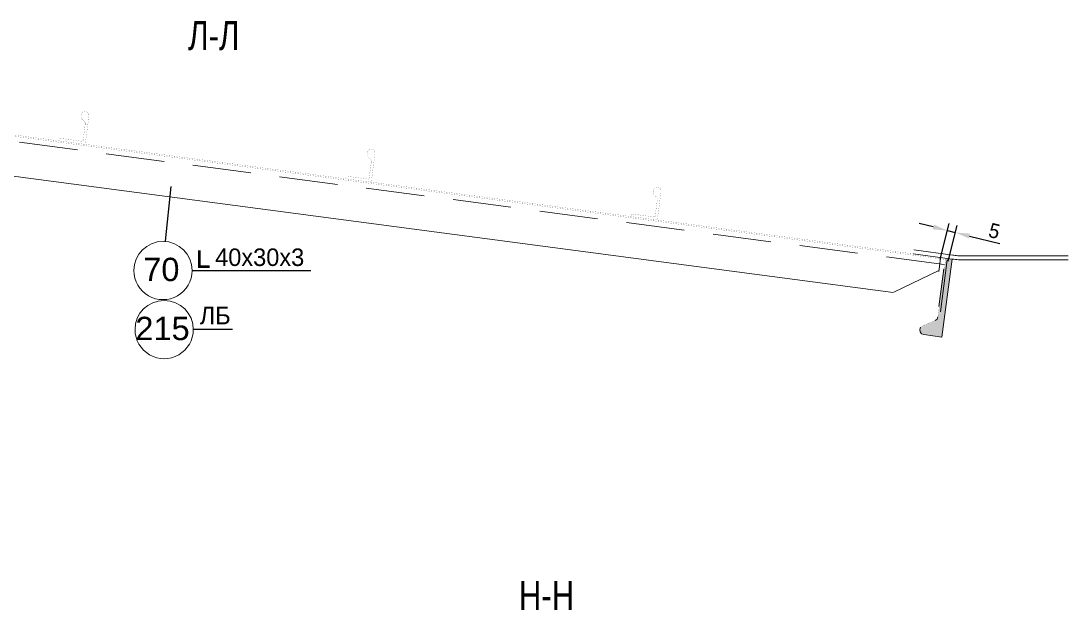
# Model space of a CAD drawing. Header units: millimetres. Extents: x 42007 to 66124, y -556 to 6894.
# Drawn here: x 46993 to 48790, y 781 to 1792 of the extents above; entities that cross this region are included whole.
import ezdxf
from ezdxf.enums import TextEntityAlignment as Align

# ---------------------------------------------------------------- set-up
doc = ezdxf.new("R2010")
doc.units = ezdxf.units.MM
doc.linetypes.add('K5LT32769', pattern=[0])
doc.linetypes.add('K5LT32782', pattern=[150, 100, -50])
doc.layers.get('Defpoints').update_dxf_attribs({"color": 250})
doc.layers.add('pen_7', color=1, linetype='Continuous')
doc.styles.add('style5', font='arial.ttf', dxfattribs={"height": 3})
doc.dimstyles.new('ISO-10', dxfattribs={"dimscale": 10, "dimtxt": 2.5, "dimasz": 2.5, "dimexe": 1.25, "dimexo": 0, "dimtad": 1, "dimdec": 0, "dimtxsty": 'Standard', "dimcen": 2.5, "dimclrd": 7, "dimclre": 7, "dimclrt": 6, "dimadec": 0, "dimazin": 0, "dimtfac": 1, "dimtdec": 0, "dimtmove": 0, "dimatfit": 3, "dimfxl": 1, "dimarcsym": 0})

# ---------------------------------------------------------------- blocks, each defined once
blk = doc.blocks.new('*D137')
at = {"color": 7, "lineweight": -2, "transparency": 16777216}
for p, q in [((48558.3, 1438.1), (48534.1, 1444.1)), ((48570.3, 1382.9), (48585.6, 1444.1)), ((48583.9, 1379.5), (48599.2, 1440.7)), ((48582.6, 1432), (48596.1, 1428.6)), ((48620.4, 1422.6), (48672.4, 1409.6))]:
    blk.add_line(p, q, dxfattribs=at)
at = {"color": 7, "transparency": 16777216}
for points in [[(48559.3, 1442.1), (48557.3, 1434), (48582.6, 1432)], [(48621.4, 1426.6), (48619.4, 1418.5), (48596.1, 1428.6)]]:
    blk.add_solid(points, dxfattribs=at)
at = {"layer": 'Defpoints', "color": 0, "transparency": 16777216}
for p in [(48596.1, 1428.6), (48570.3, 1382.9), (48583.9, 1379.5)]:
    blk.add_point(p, dxfattribs=at)
at = {"color": 6, "transparency": 16777216, "insert": (48663.1, 1431.2), "char_height": 25, "attachment_point": 5, "rotation": 345.9766}
blk.add_mtext('\\H25.0;\\W0.965;\\Q0;\\Q0;5\\H25.0;\\W0.965;\\Q0;', dxfattribs=at)

msp = doc.modelspace()

# ---------------------------------------------------------------- hatches: boundary and pattern name
msp.add_hatch(color=7).paths.add_polyline_path([(48590.81, 1383.123), (48579.644, 1384.6), (48566.295, 1283.686), (48564.732, 1279.921), (48561.492, 1277.441), (48539.861, 1268.51), (48536.622, 1266.031), (48535.059, 1262.266), (48535.589, 1258.224), (48538.072, 1254.988), (48541.842, 1253.425), (48573.106, 1249.289)])

# ---------------------------------------------------------------- linework, layer by layer
at = {"color": 7, "linetype": 'K5LT32782', "lineweight": 18}
for p, q in [((48577.029, 1373.516), (46086.371, 1703.126)), ((48567.794, 1361.743), (48570.664, 1383.798)), ((48567.997, 1301.735), (48576.684, 1366.293))]:
    msp.add_line(p, q, dxfattribs=at)
at = {"color": 7, "linetype": 'K5LT32769', "lineweight": 18}
for p, q in [((48489.757, 1325.591), (46136.742, 1636.861)), ((48523.812, 1391.986), (48590.812, 1383.123)), ((48524.697, 1398.678), (48591.697, 1389.815)), ((48601.666, 1388.673), (48789.532, 1388.673)), ((48582.249, 1381.986), (48570.446, 1292.763)), ((48573.106, 1249.289), (48590.81, 1383.123)), ((48601.666, 1381.923), (48789.532, 1381.923)), ((48567.794, 1363.432), (48490.817, 1326.243)), ((48564.732, 1279.921), (48561.492, 1277.441)), ((48566.295, 1283.686), (48564.732, 1279.921)), ((48536.622, 1266.031), (48535.059, 1262.266)), ((48535.059, 1262.266), (48535.589, 1258.224)), ((48535.589, 1258.224), (48538.072, 1254.988)), ((48538.072, 1254.988), (48541.842, 1253.425)), ((48541.842, 1253.425), (48573.106, 1249.289))]:
    msp.add_line(p, q, dxfattribs=at)
at = {"color": 0}
for p, q in [((47241.263, 1413.591), (47250.587, 1507.548)), ((47286.845, 1363.358), (47490.401, 1363.455)), ((47356.322, 1262.061), (47288.833, 1262.061))]:
    msp.add_line(p, q, dxfattribs=at)
at = {"color": 7, "linetype": 'K5LT32769', "const_width": 0.18}
for points in [[(46144.169, 1706.766), (48579.826, 1384.577)], [(46144.054, 1704.517), (48579.531, 1382.346)], [(47103.558, 1581.223), (47109.872, 1628.957), (47109.418, 1632.421), (47107.293, 1635.195), (47104.066, 1636.534), (47100.601, 1636.08), (47097.828, 1633.955), (47096.489, 1630.727), (47096.151, 1628.172), (47096.282, 1625.698), (47097.296, 1623.438), (47099.058, 1621.697), (47100.481, 1620.733), (47102.243, 1618.992), (47103.257, 1616.732), (47103.389, 1614.259), (47099.687, 1586.274), (47098.171, 1585.113), (47060.698, 1590.07), (47059.182, 1588.909), (47058.769, 1585.786), (47102.042, 1580.062), (47103.558, 1581.223)], [(47594.278, 1516.309), (47600.592, 1564.043), (47600.138, 1567.508), (47598.013, 1570.281), (47594.785, 1571.62), (47591.321, 1571.166), (47588.548, 1569.041), (47587.209, 1565.814), (47586.87, 1563.258), (47587.002, 1560.784), (47588.016, 1558.525), (47589.778, 1556.783), (47591.201, 1555.819), (47592.963, 1554.078), (47593.977, 1551.818), (47594.108, 1549.345), (47590.407, 1521.36), (47588.891, 1520.199), (47551.417, 1525.156), (47549.902, 1523.995), (47549.489, 1520.872), (47592.762, 1515.148), (47594.278, 1516.309)], [(48085.009, 1451.394), (48091.324, 1499.128), (48090.869, 1502.592), (48088.744, 1505.366), (48085.517, 1506.705), (48082.052, 1506.251), (48079.279, 1504.126), (48077.94, 1500.898), (48077.602, 1498.342), (48077.733, 1495.869), (48078.748, 1493.609), (48080.509, 1491.868), (48081.933, 1490.904), (48083.694, 1489.163), (48084.709, 1486.903), (48084.84, 1484.43), (48081.138, 1456.445), (48079.623, 1455.284), (48042.149, 1460.241), (48040.634, 1459.08), (48040.22, 1455.957), (48083.494, 1450.232), (48085.009, 1451.394)], [(48590.81, 1383.123), (48579.644, 1384.6), (48566.295, 1283.686), (48564.732, 1279.921), (48561.492, 1277.441), (48539.861, 1268.51), (48536.622, 1266.031), (48535.059, 1262.266), (48535.589, 1258.224), (48538.072, 1254.988), (48541.842, 1253.425), (48573.106, 1249.289), (48590.81, 1383.123)], [(48590.81, 1383.123), (48579.644, 1384.6), (48566.295, 1283.686)], [(48561.492, 1277.441), (48539.861, 1268.51), (48536.622, 1266.031)]]:
    msp.add_lwpolyline(points, dxfattribs=at)
at = {"color": 0, "const_width": 5}
msp.add_lwpolyline([(47299.12, 1398.251), (47299.12, 1369.931), (47316.831, 1369.931)], dxfattribs=at)
at = {"color": 7, "linetype": 'K5LT32769', "lineweight": 18}
for centre, radius, start, end in [((47236.845, 1363.358), 50, 0, 179.999977), ((48607.478, 1479.474), 91.038, 260.017881, 265.500463), ((48601.666, 1408.923), 20.25, 266.23291, 270), ((48602.105, 1435.594), 53.672, 257.854594, 269.532021), ((47236.845, 1363.358), 50, 179.999977, 0), ((47238.833, 1262.061), 50, 0, 179.999977), ((47238.833, 1262.061), 50, 179.999977, 0)]:
    msp.add_arc(centre, radius, start, end, dxfattribs=at)

# ---------------------------------------------------------------- texts
at = {"color": 7, "attachment_point": 1, "rotation": 359.99983, "style": 'style5'}
for s, insert, char_height in [('\\H3.5;\\W0.965;\\Q15;\\Q0;\\W0.765;\\H50.00;Л-Л', (47279.997, 1791.668), 3), ('\\H3.5;\\W0.965;\\Q15;\\Q0;\\W0.765;\\H50.00;Н-Н', (47847.331, 830.702), 40)]:
    msp.add_mtext(s, dxfattribs=dict(at, insert=insert, char_height=char_height))
at = {"color": 7, "char_height": 3, "attachment_point": 1, "style": 'style5'}
for s, insert in [('{\\H10x;\\W0.965;40х30х3}', (47326.273, 1401.163)), ('\\H3.5;\\W0.965;\\Q15;\\Q0;\\H30.00;ЛБ', (47299.85, 1301.107))]:
    msp.add_mtext(s, dxfattribs=dict(at, insert=insert))
at = {"layer": 'pen_7', "color": 2, "linetype": 'Continuous', "style": 'style5'}
for s, p in [('70', (47234.006, 1365.265)), ('215', (47235.993, 1263.968))]:
    msp.add_text(s, height=40, dxfattribs=at).set_placement(p, align=Align.MIDDLE_CENTER)

# ---------------------------------------------------------------- dimensions: what is measured, and where the dimension line sits
at = {"color": 0}
dim = msp.add_linear_dim(base=(48596.136, 1428.609), p1=(48570.32, 1382.871), p2=(48583.867, 1379.488), angle=345.976638, text='\\H25.0;\\W0.965;\\Q0;\\Q0;5\\H25.0;\\W0.965;\\Q0;', dimstyle='ISO-10', override={"dimfxl": 1.25}, dxfattribs=at)
dim.commit()
dim.dimension.update_dxf_attribs({"geometry": '*D137', "text_midpoint": (48658.511, 1413.03), "dimtype": 161})

doc.saveas('drawing.dxf')
